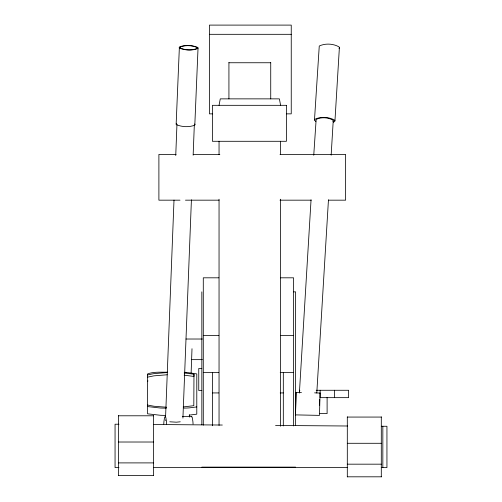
<?xml version="1.0" encoding="UTF-8"?>
<svg xmlns="http://www.w3.org/2000/svg" width="502" height="502" viewBox="0 0 502 502"><rect width="100%" height="100%" fill="white"/><g stroke="black" fill="none" stroke-linecap="round" stroke-linejoin="round"><path stroke-width="0.75" d="M184.171 372.961L193.973 374.241L193.81 405.698L183.205 406.94M319.542 405.189L319.705 399.448M189.536 417.106L189.618 414.771M191.105 373.595L192.002 348.733M176.152 124.157L179.383 46.975C185.043 44.697 192.034 45.073 197.644 47.383L198.039 47.96L194.807 125.142C189.147 127.42 182.157 127.044 176.547 124.734L176.152 124.157L176.403 123.599M165.572 416.949L174.006 200.129M175.744 155.507L176.961 124.201M182.923 418.103L191.413 199.809M193.144 155.212L194.305 125.475M315.858 121.578L314.484 120.034L319.259 46.027C325.233 43.134 333.297 43.592 339.026 46.893L339.377 47.677L334.953 120.926L333.579 122.35M299.387 393.053L311.052 199.834M313.744 155.25L316.153 119.407C321.211 116.928 328.051 117.342 332.92 120.116L333.228 120.781L331.151 155.2M316.793 393.003L328.459 199.783M301.457 392.589L296.048 392.476L295.515 414.89L319.479 415.38L320.056 393.085L314.603 392.853M295.515 414.89L296.048 392.476M319.95 393.612L320.012 392.966M219.048 105.32L220.271 98.863L279.388 98.863L280.605 105.32M198.039 47.96L197.788 48.518C192.134 50.796 185.138 50.42 179.528 48.11L179.132 47.533M332.945 121.421L333.228 120.781M339.026 48.43L339.377 47.677M314.484 120.034L314.836 119.281C320.809 116.389 328.873 116.847 334.602 120.147L334.953 120.926M147.544 381.2L148.034 380.949M147.544 374.944L153.857 373.632L167.21 372.553M147.544 377.153L153.857 375.847L167.21 374.768M196.79 406.921L189.204 407.888A19.779 3.734 0 0 1 183.908 408.095M180.256 421.793L176.353 422.195L169.77 421.793M189.204 415.129L196.79 414.169L196.79 373.902L186.091 372.358M209.434 34.318L291.248 34.318M228.925 62.75L270.729 62.75M212.547 113.86L209.434 113.86L209.434 25.1L291.248 25.1L291.248 113.86L286.573 113.86M176.083 154.421L158.896 154.421L158.896 200.172L179.992 200.172M193.276 154.421L219.838 154.421M279.997 154.421L345.627 154.421L345.627 200.172L328.44 200.172M185.464 200.172L219.054 200.172M279.997 200.172L311.253 200.172M218.859 277.813L203.291 277.813L203.291 425.175M280.348 277.813L293.576 277.813L293.576 425.941M293.576 291.863L295.628 291.863L295.628 425.577M203.291 335.399L218.859 335.399M280.348 335.399L293.576 335.399M185.997 339.019L202.369 339.019M191.457 359.645L202.369 359.645M201.835 368.481L198.754 368.481L198.754 390.506L201.835 390.506M167.555 372.151C160.935 372.415 153.857 371.499 147.544 373.959L147.544 413.817L160.452 415.279A24.454 4.618 0 0 0 165.673 415.38M203.291 372.628L218.746 372.628M280.204 372.628L293.576 372.628M299.882 390.274L299.387 390.274L299.387 392.489M316.204 390.274L348.633 390.274L348.633 397.653L320.144 397.653L320.144 390.274M212.528 392.928L218.746 392.928M280.204 392.928L283.316 392.928M319.429 413.585L327.109 413.585L327.109 397.383M118.522 415.788L153.543 415.788M182.308 416.61L191.645 416.61M347.309 417.068L381.3 417.068M381.275 426.261L386.942 426.273L386.942 467.6L381.275 467.6M118.522 442.017L153.543 442.017M347.309 443.291L381.3 443.291M118.522 462.9L153.543 462.9M347.309 464.174L381.3 464.174M201.835 467.124L295.628 467.124M118.974 467.6L115.058 467.6L115.058 424.209L118.974 424.24M153.424 467.6L347.604 467.6M118.522 475.532L153.543 475.532M347.309 476.812L381.3 476.812M153.424 424.504L222.323 425.037M275.567 425.451L347.604 426.003M166.651 407.229L154.095 406.262L147.544 405.039M184.171 375.17L193.973 376.45L193.973 374.241M147.544 406.57L160.452 408.032A24.454 4.618 0 0 0 166.331 408.132M194.663 124.007L195.058 124.584M165.459 419.923L165.742 420.45M382.838 426.273L382.838 467.6M381.3 416.829L381.3 476.9M347.309 416.829L347.309 476.9M334.388 390.274L334.388 397.653M283.316 372.628L283.316 425.941M280.605 141.294L280.605 154.603M280.605 199.219L280.605 426.229M270.729 62.474L270.729 98.875M228.925 62.474L228.925 98.875M219.048 141.294L219.048 154.603M219.048 199.219L219.048 425.451M212.528 372.628L212.528 425.727M201.835 291.863L201.835 424.817M153.543 415.549L153.543 475.626M118.522 415.549L118.522 475.626M191.268 416.949A10.304 1.475 -90 0 1 192.373 417.953L192.906 421.636A9.952 1.424 -90 0 1 193.057 424.064M166.608 424.064A9.952 1.424 -90 0 0 166.463 421.636L165.924 417.953A10.304 1.475 -90 0 0 164.468 417.953L163.928 421.636A9.952 1.424 -90 0 0 163.784 424.064M184.598 372.271A23.293 4.399 0 0 1 186.091 372.358M180.249 46.981L180.231 48.016C185.345 50.269 191.77 50.482 197.01 48.525L197.029 47.489C191.915 45.236 185.489 45.023 180.249 46.981M286.422 105.32L212.415 105.32L212.415 141.294L286.422 141.294L286.422 105.32"/></g></svg>
